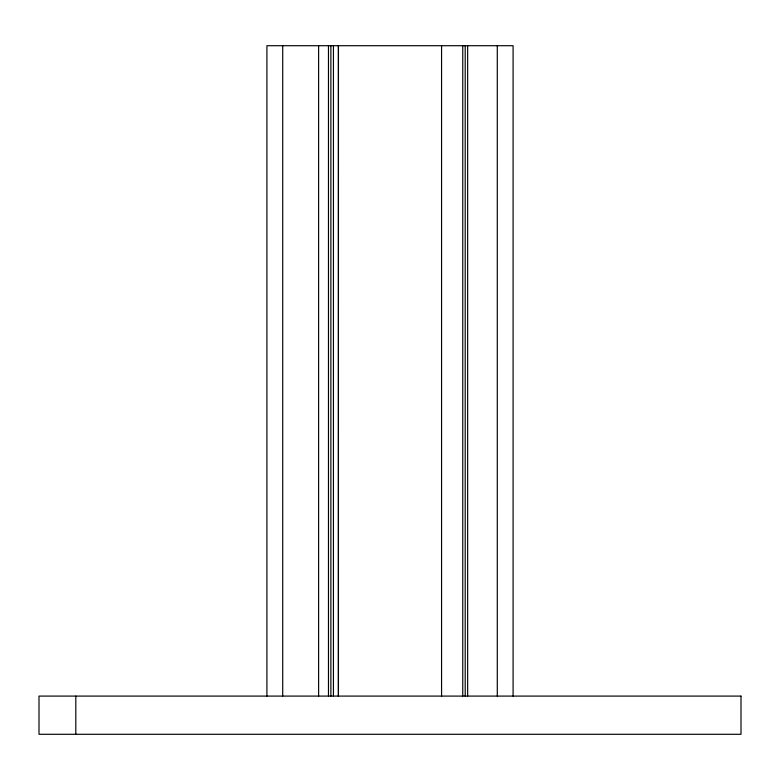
<?xml version="1.0" encoding="UTF-8"?>
<svg xmlns="http://www.w3.org/2000/svg" width="780" height="780" viewBox="0 0 780 780"><rect width="100%" height="100%" fill="white"/><g stroke="black" fill="none" stroke-linecap="round" stroke-linejoin="round"><path stroke-width="1.17" d="M333.43 696.091L333.44 45.708M338.413 696.091L338.432 45.708L338.432 696.511M513.094 696.091L513.094 45.708L266.906 45.708L266.906 696.091M497.289 45.708L497.289 696.091M467.649 45.708L467.649 696.091M465.202 45.708L465.202 696.091M462.755 45.708L462.755 696.091M441.568 45.708L441.568 696.511M330.876 45.708L330.876 696.091M328.477 45.708L328.477 696.091M318.62 45.708L318.62 696.091M282.711 45.708L282.711 696.091M75.806 696.091L75.806 734.292M741 696.091L39 696.091L39 734.292L741 734.292L741 696.091"/></g></svg>
